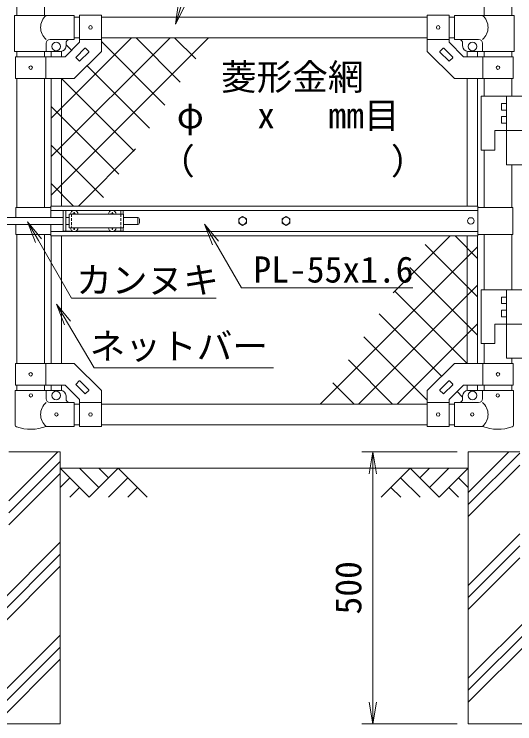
# Model space of a CAD drawing. Units: millimetres, scale not verified. Extents: x -4200 to 4200, y -2970 to 2970.
# Drawn here: x -2504 to -1584, y -639 to 667 of the extents above; entities that cross this region are included whole.
import ezdxf
from ezdxf.enums import TextEntityAlignment as Align

# ---------------------------------------------------------------- set-up
doc = ezdxf.new("R2010")
doc.units = ezdxf.units.MM
doc.header["$LTSCALE"] = 20
doc.linetypes.add('USER2', pattern=[0.375, 0.25, -0.125])
for name, color, linetype, lineweight in [('0-1_D-STR4', 7, 'Continuous', 9), ('0-3_D-STR1', 1, 'Continuous', 18), ('0-4_D-BGD', 7, 'Continuous', 9), ('0-5_D-DCR-HCH', 7, 'Continuous', 9), ('0-6_D-STR3', 3, 'Continuous', 13), ('0-7_D-STR-DIM', 7, 'Continuous', 9), ('0-8_0', 7, 'Continuous', 9), ('0-9_D-STR-TXT', 7, 'Continuous', 9), ('0-A_D-STR2', 7, 'Continuous', 9)]:
    doc.layers.add(name, color=color, linetype=linetype, lineweight=lineweight)
doc.styles.add('ＭＳ ゴシック', font='')
doc.styles.get('ＭＳ ゴシック').set_extended_font_data('MS Gothic')

# ---------------------------------------------------------------- blocks, each defined once
blk = doc.blocks.new('_Open')
at = {"layer": '0-8_0'}
blk.add_line((-20, 3.33), (0, 0), dxfattribs=at)
blk.add_lwpolyline([(-20, -3.33), (0, 0), (-20, 0)], dxfattribs=at)
blk = doc.blocks.new('MLeader2')
at = {"layer": '0-8_0'}
blk.add_line((-2139.66, 242.72), (-2153.87, 280.7), dxfattribs=at)
for points in [[(-2128.11, 249.38), (-2153.87, 280.7), (-2133.89, 246.05)], [(-2133.89, 246.05), (-2086.32, 163.55), (-1778.4, 163.55), (-1771.2, 163.55)]]:
    blk.add_lwpolyline(points, dxfattribs=at)
blk = doc.blocks.new('MLeader11')
at = {"layer": '0-8_0'}
blk.add_line((-2465.1, 246.89), (-2479.28, 284.88), dxfattribs=at)
for points in [[(-2453.54, 253.54), (-2479.28, 284.88), (-2459.32, 250.22)], [(-2459.32, 250.22), (-2398.39, 144.42), (-2139.6, 144.42), (-2132.4, 144.42)]]:
    blk.add_lwpolyline(points, dxfattribs=at)
blk = doc.blocks.new('MLeader12')
at = {"layer": '0-8_0'}
blk.add_line((-2411.63, 95.42), (-2426.3, 133.22), dxfattribs=at)
for points in [[(-2400.16, 102.22), (-2426.3, 133.22), (-2405.9, 98.82)], [(-2405.9, 98.82), (-2356.74, 15.92), (-2034.63, 15.92), (-2027.43, 15.92)]]:
    blk.add_lwpolyline(points, dxfattribs=at)

msp = doc.modelspace()

# ---------------------------------------------------------------- linework, layer by layer
at = {"layer": '0-1_D-STR4'}
for p, q in [((-2514.07, -138.63), (-2419.32, -138.63)), ((-2419.32, -138.63), (-2419.32, -638.63)), ((-1669.32, -138.63), (-1669.32, -638.63)), ((-1574.57, -138.63), (-1669.32, -138.63)), ((-2669.32, -638.63), (-2419.32, -638.63)), ((-1419.32, -638.63), (-1669.32, -638.63))]:
    msp.add_line(p, q, dxfattribs=at)
at = {"layer": '0-3_D-STR1'}
for p, q in [((-2499.07, 1100.37), (-2499.07, 664.37)), ((-2448.27, 1100.37), (-2448.27, 664.37)), ((-1639.87, 1100.37), (-1639.87, 664.37)), ((-1589.07, 1100.37), (-1589.07, 664.37)), ((-2393.67, 661.37), (-2383.67, 661.37)), ((-2343.67, 661.37), (-1744.47, 661.37)), ((-1704.47, 661.37), (-1694.47, 661.37)), ((-2393.67, 623.37), (-2383.67, 623.37)), ((-2343.67, 623.37), (-1744.47, 623.37)), ((-1704.47, 623.37), (-1694.47, 623.37)), ((-2499.07, 598.37), (-2499.07, 588.37)), ((-2448.27, 598.37), (-2448.27, 588.37)), ((-2436.17, 598.37), (-2436.17, 588.37)), ((-2417.17, 598.37), (-2417.17, 588.37)), ((-1670.97, 598.37), (-1670.97, 588.37)), ((-1651.97, 598.37), (-1651.97, 588.37)), ((-1639.87, 598.37), (-1639.87, 588.37)), ((-1589.07, 598.37), (-1589.07, 588.37)), ((-2499.07, 548.37), (-2499.07, 311.37)), ((-2448.27, 548.37), (-2448.27, 311.37)), ((-2436.17, 548.37), (-2436.17, 313.87)), ((-2417.17, 548.37), (-2417.17, 313.87)), ((-1670.97, 548.37), (-1670.97, 313.87)), ((-1651.97, 548.37), (-1651.97, 313.87)), ((-1639.87, 548.37), (-1639.87, 515.87)), ((-1589.07, 548.37), (-1589.07, 515.87)), ((-1639.87, 416.87), (-1639.87, 311.37)), ((-1589.07, 389.87), (-1589.07, 311.37)), ((-2499.07, 261.37), (-2499.07, 24.37)), ((-2448.27, 261.37), (-2448.27, 24.37)), ((-1639.87, 261.37), (-1639.87, 159.77)), ((-1589.07, 261.37), (-1589.07, 159.77)), ((-2436.17, 258.87), (-2436.17, 24.37)), ((-2417.17, 258.87), (-2417.17, 24.37)), ((-1670.97, 258.87), (-1670.97, 24.37)), ((-1651.97, 258.87), (-1651.97, 24.37)), ((-1639.87, 60.77), (-1639.87, 24.37)), ((-1589.07, 33.77), (-1589.07, 24.37)), ((-2499.07, -15.63), (-2499.07, -25.63)), ((-2448.27, -15.63), (-2448.27, -25.63)), ((-2436.17, -15.63), (-2436.17, -25.63)), ((-2417.17, -15.63), (-2417.17, -25.75)), ((-1670.97, -15.63), (-1670.97, -25.75)), ((-1651.97, -15.63), (-1651.97, -25.63)), ((-1639.87, -15.63), (-1639.87, -25.63)), ((-1589.07, -15.63), (-1589.07, -25.63)), ((-2393.67, -50.63), (-2383.67, -50.63)), ((-2343.67, -50.63), (-1744.47, -50.63)), ((-1704.47, -50.63), (-1694.47, -50.63)), ((-2393.67, -88.63), (-2383.67, -88.63)), ((-2343.67, -88.63), (-1744.47, -88.63)), ((-1704.47, -88.63), (-1694.47, -88.63))]:
    msp.add_line(p, q, dxfattribs=at)
at = {"layer": '0-4_D-BGD'}
msp.add_line((-1669.32, -168.63), (-2419.32, -168.63), dxfattribs=at)
at = {"layer": '0-5_D-DCR-HCH'}
for p, q in [((-2514.07, -228.69), (-2424.01, -138.63)), ((-1669.32, -213.23), (-1594.72, -138.63)), ((-1669.32, -235.33), (-1574.57, -140.58)), ((-2514.07, -250.79), (-2419.32, -156.04)), ((-2366.11, -221.84), (-2419.32, -168.63)), ((-2348.37, -204.11), (-2383.85, -168.63)), ((-2312.9, -168.63), (-2366.11, -221.84)), ((-2330.64, -186.37), (-2348.37, -168.63)), ((-2312.9, -168.63), (-2259.69, -221.84)), ((-1775.75, -168.63), (-1828.96, -221.84)), ((-1775.75, -168.63), (-1722.53, -221.84)), ((-1758.01, -186.37), (-1740.27, -168.63)), ((-1740.27, -204.11), (-1704.8, -168.63)), ((-1722.53, -221.84), (-1669.32, -168.63)), ((-1669.32, -257.43), (-1574.57, -162.68)), ((-2514.07, -272.89), (-2419.32, -178.14)), ((-2401.58, -186.37), (-2419.32, -204.03)), ((-2295.16, -186.37), (-2330.8, -221.84)), ((-1793.48, -186.37), (-1757.85, -221.84)), ((-1687.06, -186.37), (-1669.32, -204.03)), ((-2383.85, -204.11), (-2401.67, -221.84)), ((-2277.42, -204.11), (-2295.24, -221.84)), ((-1811.22, -204.11), (-1793.4, -221.84)), ((-1704.8, -204.11), (-1686.98, -221.84)), ((-1669.32, -383.94), (-1574.57, -289.19)), ((-2669.32, -554.65), (-2419.32, -304.65)), ((-1669.32, -554.65), (-1419.32, -304.65)), ((-1669.32, -406.04), (-1574.57, -311.29)), ((-2669.32, -576.75), (-2419.32, -326.75)), ((-1669.32, -576.75), (-1419.32, -326.75)), ((-1669.32, -428.14), (-1574.57, -333.39)), ((-2669.32, -598.84), (-2419.32, -348.84)), ((-1669.32, -598.84), (-1419.32, -348.84)), ((-2582.6, -638.63), (-2419.32, -475.36)), ((-2560.5, -638.63), (-2419.32, -497.46)), ((-2538.4, -638.63), (-2419.32, -519.55))]:
    msp.add_line(p, q, dxfattribs=at)
at = {"layer": '0-6_D-STR3'}
for p, q in [((-2393.67, 664.37), (-2503.62, 664.37)), ((-2503.62, 664.37), (-2503.62, 598.37)), ((-2393.67, 620.37), (-2393.67, 664.37)), ((-2383.67, 664.62), (-2383.67, 614.94)), ((-2383.67, 664.62), (-2343.67, 664.62)), ((-2343.67, 664.62), (-2343.67, 598.37)), ((-1744.47, 664.62), (-1744.47, 598.37)), ((-1704.47, 664.62), (-1744.47, 664.62)), ((-1704.47, 664.62), (-1704.47, 614.94)), ((-1694.47, 664.37), (-1584.52, 664.37)), ((-1694.47, 620.37), (-1694.47, 664.37)), ((-1584.52, 664.37), (-1584.52, 598.37)), ((-2393.67, 620.37), (-2438.12, 620.37)), ((-2410.24, 588.37), (-2383.67, 614.94)), ((-2383.67, 620.12), (-2343.67, 620.12)), ((-1704.47, 620.12), (-1744.47, 620.12)), ((-1677.9, 588.37), (-1704.47, 614.94)), ((-1694.47, 620.37), (-1650.02, 620.37)), ((-2445.12, 598.37), (-2445.12, 613.37)), ((-2408.67, 608.37), (-2408.67, 613.37)), ((-2390.34, 587.77), (-2374.08, 604.03)), ((-2372.66, 604.03), (-2367, 598.38)), ((-1715.48, 604.03), (-1721.14, 598.38)), ((-1697.8, 587.77), (-1714.07, 604.03)), ((-1679.47, 608.37), (-1679.47, 613.37)), ((-1643.02, 598.37), (-1643.02, 613.37)), ((-2503.62, 598.37), (-2418.67, 598.37)), ((-2501.37, 588.37), (-2410.24, 588.37)), ((-2501.37, 588.37), (-2501.37, 548.37)), ((-2445.97, 588.37), (-2445.97, 548.37)), ((-2383.27, 580.7), (-2367, 596.96)), ((-1704.88, 580.7), (-1721.14, 596.96)), ((-1586.77, 588.37), (-1677.9, 588.37)), ((-1584.52, 598.37), (-1669.47, 598.37)), ((-1642.17, 588.37), (-1642.17, 548.37)), ((-1586.77, 588.37), (-1586.77, 548.37)), ((-2390.34, 586.36), (-2384.68, 580.7)), ((-1697.8, 586.36), (-1703.46, 580.7)), ((-1564.57, 515.87), (-1645.57, 515.87)), ((-1645.57, 515.87), (-1645.57, 416.87)), ((-1598.57, 515.87), (-1598.57, 389.87)), ((-1608.07, 502.37), (-1608.07, 490.37)), ((-1598.57, 502.37), (-1608.07, 502.37)), ((-1598.57, 490.37), (-1608.07, 490.37)), ((-1608.07, 478.37), (-1608.07, 466.37)), ((-1598.57, 478.37), (-1608.07, 478.37)), ((-1598.57, 466.37), (-1608.07, 466.37)), ((-1542.57, 452.87), (-1620.57, 452.87)), ((-1620.57, 452.87), (-1620.57, 416.87)), ((-1620.57, 416.87), (-1645.57, 416.87)), ((-1507.57, 389.87), (-1598.57, 389.87)), ((-2436.57, 313.87), (-1651.57, 313.87)), ((-2436.57, 313.87), (-2436.57, 292.87)), ((-1651.57, 313.87), (-1651.57, 258.87)), ((-2501.17, 311.37), (-2501.17, 292.87)), ((-2436.57, 311.37), (-2501.17, 311.37)), ((-2436.57, 305.87), (-1651.57, 305.87)), ((-2413.67, 305.37), (-2413.67, 267.37)), ((-2413.67, 305.37), (-2396.27, 305.37)), ((-2409.17, 305.37), (-2409.17, 267.37)), ((-2394.07, 302.02), (-2394.09, 300.72)), ((-2394.07, 302.02), (-2393.28, 302.02)), ((-2393.28, 302.02), (-2393.25, 300.72)), ((-2391.07, 305.37), (-2326.27, 305.37)), ((-2324.07, 302.02), (-2324.09, 300.72)), ((-2324.07, 302.02), (-2323.28, 302.02)), ((-2323.28, 302.02), (-2323.25, 300.72)), ((-2321.07, 305.37), (-2303.67, 305.37)), ((-2308.17, 305.37), (-2308.17, 298.87)), ((-2303.67, 305.37), (-2303.67, 298.87)), ((-1651.57, 311.37), (-1587.47, 311.37)), ((-1587.47, 311.37), (-1587.47, 261.37)), ((-2542.02, 292.87), (-2413.67, 292.87)), ((-2409.17, 292.87), (-2403.17, 292.87)), ((-2403.17, 298.87), (-2403.17, 273.87)), ((-2403.17, 298.87), (-2303.17, 298.87)), ((-2395.53, 299.29), (-2396.82, 299.26)), ((-2396.82, 299.26), (-2396.82, 298.87)), ((-2325.53, 299.29), (-2326.82, 299.26)), ((-2326.82, 299.26), (-2326.82, 298.87)), ((-2321.82, 299.29), (-2320.52, 299.26)), ((-2320.52, 299.26), (-2320.52, 298.87)), ((-2303.17, 298.87), (-2303.17, 273.87)), ((-2303.17, 292.87), (-2276.67, 292.87)), ((-2276.67, 292.87), (-2276.67, 279.87)), ((-2273.67, 289.87), (-2273.67, 282.87)), ((-2542.02, 279.87), (-2413.67, 279.87)), ((-2501.17, 279.87), (-2501.17, 261.37)), ((-2436.57, 279.87), (-2436.57, 258.87)), ((-2409.17, 279.87), (-2403.17, 279.87)), ((-2303.17, 279.87), (-2276.67, 279.87)), ((-2436.57, 261.37), (-2501.17, 261.37)), ((-2436.57, 266.87), (-1651.57, 266.87)), ((-2413.67, 267.37), (-2396.27, 267.37)), ((-2403.17, 273.87), (-2303.17, 273.87)), ((-2396.82, 273.47), (-2396.82, 273.87)), ((-2395.53, 273.45), (-2396.82, 273.47)), ((-2394.07, 270.72), (-2394.09, 272.01)), ((-2394.07, 270.72), (-2393.28, 270.72)), ((-2393.28, 270.72), (-2393.25, 272.01)), ((-2391.82, 273.45), (-2390.52, 273.47)), ((-2391.07, 267.37), (-2326.27, 267.37)), ((-2390.52, 273.47), (-2390.52, 273.87)), ((-2326.82, 273.47), (-2326.82, 273.87)), ((-2325.53, 273.45), (-2326.82, 273.47)), ((-2324.07, 270.72), (-2324.09, 272.01)), ((-2324.07, 270.72), (-2323.28, 270.72)), ((-2323.28, 270.72), (-2323.25, 272.01)), ((-2321.82, 273.45), (-2320.52, 273.47)), ((-2321.07, 267.37), (-2303.67, 267.37)), ((-2320.52, 273.47), (-2320.52, 273.87)), ((-2308.17, 273.87), (-2308.17, 267.37)), ((-2303.67, 273.87), (-2303.67, 267.37)), ((-1651.57, 261.37), (-1587.47, 261.37)), ((-2436.57, 258.87), (-1651.57, 258.87)), ((-1564.57, 159.77), (-1645.57, 159.77)), ((-1645.57, 159.77), (-1645.57, 60.77)), ((-1598.57, 159.77), (-1598.57, 33.77)), ((-1608.07, 146.27), (-1608.07, 134.27)), ((-1598.57, 146.27), (-1608.07, 146.27)), ((-1598.57, 134.27), (-1608.07, 134.27)), ((-1608.07, 122.27), (-1608.07, 110.27)), ((-1598.57, 122.27), (-1608.07, 122.27)), ((-1598.57, 110.27), (-1608.07, 110.27)), ((-1542.57, 96.77), (-1620.57, 96.77)), ((-1620.57, 96.77), (-1620.57, 60.77)), ((-1620.57, 60.77), (-1645.57, 60.77)), ((-1507.57, 33.77), (-1598.57, 33.77)), ((-2501.37, -15.63), (-2501.37, 24.37)), ((-2445.97, -15.63), (-2445.97, 24.37)), ((-1642.17, -15.63), (-1642.17, 24.37)), ((-1586.77, -15.63), (-1586.77, 24.37)), ((-2390.34, -13.62), (-2384.68, -7.97)), ((-2383.27, -7.97), (-2367, -24.23)), ((-1704.88, -7.97), (-1721.14, -24.23)), ((-1697.8, -13.62), (-1703.46, -7.97)), ((-2502.22, -25.63), (-2445.12, -25.63)), ((-2502.22, -25.63), (-2502.22, -89.33)), ((-2501.37, -15.63), (-2410.24, -15.63)), ((-2445.12, -25.63), (-2445.12, -40.63)), ((-2445.12, -25.63), (-2418.67, -25.63)), ((-2410.24, -15.63), (-2383.67, -42.2)), ((-2390.34, -15.04), (-2374.08, -31.3)), ((-2372.66, -31.3), (-2367, -25.64)), ((-2343.67, -91.88), (-2343.67, -25.63)), ((-1744.47, -91.88), (-1744.47, -25.63)), ((-1715.48, -31.3), (-1721.14, -25.64)), ((-1697.8, -15.04), (-1714.07, -31.3)), ((-1677.9, -15.63), (-1704.47, -42.2)), ((-1586.77, -15.63), (-1677.9, -15.63)), ((-1643.02, -25.63), (-1669.47, -25.63)), ((-1585.92, -25.63), (-1643.02, -25.63)), ((-1643.02, -25.63), (-1643.02, -40.63)), ((-1585.92, -25.63), (-1585.92, -89.33)), ((-2408.67, -40.63), (-2408.67, -35.63)), ((-1679.47, -40.63), (-1679.47, -35.63)), ((-2393.67, -47.63), (-2438.12, -47.63)), ((-2393.67, -91.63), (-2393.67, -47.63)), ((-2383.67, -91.88), (-2383.67, -42.2)), ((-2383.67, -47.38), (-2343.67, -47.38)), ((-1704.47, -47.38), (-1744.47, -47.38)), ((-1704.47, -91.88), (-1704.47, -42.2)), ((-1694.47, -47.63), (-1650.02, -47.63)), ((-1694.47, -91.63), (-1694.47, -47.63)), ((-2393.67, -91.63), (-2445.12, -91.63)), ((-2383.67, -91.88), (-2343.67, -91.88)), ((-1704.47, -91.88), (-1744.47, -91.88)), ((-1694.47, -91.63), (-1643.02, -91.63))]:
    msp.add_line(p, q, dxfattribs=at)
at = {"layer": '0-6_D-STR3', "linetype": 'USER2'}
for p, q in [((-2398.67, 298.87), (-2398.67, 273.87)), ((-2307.67, 298.87), (-2307.67, 273.87))]:
    msp.add_line(p, q, dxfattribs=at)
at = {"layer": '0-6_D-STR3'}
for points in [[(-2501.37, 548.37), (-2393.67, 548.37), (-2343.67, 598.37)], [(-1586.77, 548.37), (-1694.47, 548.37), (-1744.47, 598.37)], [(-2391.82, 299.29), (-2390.52, 299.26), (-2390.52, 298.87)], [(-2501.37, 24.37), (-2393.67, 24.37), (-2343.67, -25.63)], [(-1586.77, 24.37), (-1694.47, 24.37), (-1744.47, -25.63)]]:
    msp.add_lwpolyline(points, dxfattribs=at)
for points in [[(-2084.07, 294.47), (-2091.09, 290.42), (-2091.09, 282.32), (-2084.07, 278.27), (-2077.06, 282.32), (-2077.06, 290.42)], [(-2004.07, 294.47), (-2011.09, 290.42), (-2011.09, 282.32), (-2004.07, 278.27), (-1997.06, 282.32), (-1997.06, 290.42)]]:
    msp.add_lwpolyline(points, close=True, dxfattribs=at)
for centre, radius in [((-2363.67, 642.37), 3.25), ((-1724.47, 642.37), 3.25), ((-2426.67, 607.37), 8), ((-1661.47, 607.37), 8), ((-2473.67, 568.37), 3.25), ((-1614.47, 568.37), 3.25), ((-2084.07, 286.37), 7.03), ((-2004.07, 286.37), 7.03), ((-1664.47, 286.37), 6), ((-2473.67, 4.37), 3.25), ((-1614.47, 4.37), 3.25), ((-2473.27, -34.63), 3), ((-2426.67, -34.63), 8), ((-1661.47, -34.63), 8), ((-1614.87, -34.63), 3), ((-2426.27, -69.63), 3), ((-2363.67, -69.63), 3.25), ((-1724.47, -69.63), 3.25), ((-1661.87, -69.63), 3)]:
    msp.add_circle(centre, radius, dxfattribs=at)
for centre, radius, start, end in [((-2426.93, 642.37), 28.55, 129.59418, 230.40582), ((-1661.22, 642.37), 28.55, 309.59418, 50.40582), ((-2438.12, 613.37), 7, 90, 180), ((-2401.67, 613.37), 7, 90, 180), ((-1686.47, 613.37), 7, 0, 90), ((-1650.02, 613.37), 7, 0, 90), ((-2418.67, 608.37), 10, 270, 0), ((-2373.37, 603.33), 1, 45, 135), ((-1714.78, 603.33), 1, 45, 135), ((-1669.47, 608.37), 10, 180, 270), ((-2389.63, 587.06), 1, 135, 225), ((-2367.71, 597.67), 1, 315, 45), ((-1720.43, 597.67), 1, 135, 225), ((-1698.51, 587.06), 1, 315, 45), ((-2383.98, 581.41), 1, 225, 315), ((-1704.17, 581.41), 1, 225, 315), ((-2393.67, 298.87), 7, 0, 180), ((-2395.58, 300.77), 1.49, 270, 0), ((-2391.77, 300.77), 1.49, 180, 270), ((-2323.67, 298.87), 7, 0, 180), ((-2325.58, 300.77), 1.49, 270, 0), ((-2321.77, 300.77), 1.49, 180, 270), ((-2276.67, 289.87), 3, 0, 90), ((-2276.67, 282.87), 3, 270, 0), ((-2393.67, 273.87), 7, 180, 0), ((-2395.58, 271.96), 1.49, 0, 90), ((-2391.77, 271.96), 1.49, 90, 180), ((-2323.67, 273.87), 7, 180, 0), ((-2325.58, 271.96), 1.49, 0, 90), ((-2321.77, 271.96), 1.49, 90, 180), ((-2383.98, -8.67), 1, 45, 135), ((-1704.17, -8.67), 1, 45, 135), ((-2418.67, -35.63), 10, 0, 90), ((-2389.63, -14.33), 1, 135, 225), ((-2367.71, -24.94), 1, 315, 45), ((-1720.43, -24.94), 1, 135, 225), ((-1698.51, -14.33), 1, 315, 45), ((-1669.47, -35.63), 10, 90, 180), ((-2373.37, -30.59), 1, 225, 315), ((-1714.78, -30.59), 1, 225, 315), ((-2426.93, -69.63), 28.55, 129.59418, 230.40582), ((-2438.12, -40.63), 7, 180, 270), ((-2401.67, -40.63), 7, 180, 270), ((-1686.47, -40.63), 7, 270, 0), ((-1650.02, -40.63), 7, 270, 0), ((-1661.22, -69.63), 28.55, 309.59418, 50.40582), ((-2498.92, -89.33), 3.3, 180, 250.77949), ((-1589.22, -89.33), 3.3, 289.22051, 0), ((-2473.67, -16.9), 80, 250.77949, 290.9084), ((-1614.47, -16.9), 80, 249.0916, 289.22051)]:
    msp.add_arc(centre, radius, start, end, dxfattribs=at)
at = {"layer": '0-7_D-STR-DIM'}
for p, q in [((-1689.32, -138.63), (-1864.54, -138.63)), ((-1844.54, -178.63), (-1844.54, -598.63)), ((-1689.32, -638.63), (-1864.54, -638.63))]:
    msp.add_line(p, q, dxfattribs=at)
at = {"layer": '0-9_D-STR-TXT'}
msp.add_lwpolyline([(-1649.26, 797.04), (-2161.32, 797.04), (-2206.68, 650.08)], dxfattribs=at)
at = {"layer": '0-A_D-STR2'}
for p, q in [((-2436.17, 475.38), (-2288.18, 623.37)), ((-2436.17, 404.67), (-2217.47, 623.37)), ((-2436.17, 333.96), (-2146.76, 623.37)), ((-2226.86, 499.49), (-2343.67, 616.3)), ((-2198.59, 541.93), (-2280.02, 623.37)), ((-2170.31, 584.36), (-2209.31, 623.37)), ((-2398.34, 600.26), (-2408.67, 610.59)), ((-2255.13, 457.06), (-2370.06, 571.98)), ((-2283.41, 414.62), (-2417.16, 548.37)), ((-2311.68, 372.19), (-2436.17, 496.67)), ((-2339.96, 329.75), (-2436.17, 425.96)), ((-2385.55, 313.87), (-2280.64, 418.78)), ((-2394.79, 313.87), (-2436.17, 355.25)), ((-1702.59, 258.87), (-1807.5, 153.96)), ((-1693.36, 258.87), (-1651.97, 217.48)), ((-1651.97, 238.78), (-1941.38, -50.63)), ((-1748.18, 242.99), (-1651.97, 146.77)), ((-1776.46, 200.55), (-1651.97, 76.06)), ((-1651.97, 168.07), (-1870.67, -50.63)), ((-1804.73, 158.11), (-1670.99, 24.37)), ((-1833.01, 115.68), (-1718.09, 0.75)), ((-1651.97, 97.36), (-1799.96, -50.63)), ((-1861.28, 73.24), (-1744.47, -43.57)), ((-1889.56, 30.81), (-1808.12, -50.63)), ((-1917.83, -11.63), (-1878.83, -50.63)), ((-1689.8, -27.53), (-1679.47, -37.86))]:
    msp.add_line(p, q, dxfattribs=at)

# ---------------------------------------------------------------- block references
at = {"layer": '0-7_D-STR-DIM', "xscale": 2, "yscale": 2}
for p, rotation in [((-1844.54, -138.63), 90), ((-1844.54, -638.63), 270)]:
    msp.add_blockref('_Open', p, dxfattribs=dict(at, rotation=rotation))
at = {"layer": '0-8_0'}
for name in ['MLeader11', 'MLeader2', 'MLeader12']:
    msp.add_blockref(name, (0, 0), dxfattribs=at)
at = {"layer": '0-9_D-STR-TXT', "xscale": 2, "yscale": 2, "rotation": 252.84683}
msp.add_blockref('_Open', (-2207.27, 648.17), dxfattribs=at)

# ---------------------------------------------------------------- texts
at = {"layer": '0-7_D-STR-DIM', "style": 'ＭＳ ゴシック'}
msp.add_text('500', height=48.09, rotation=90, dxfattribs=at).set_placement((-1851.29, -437.51), align=Align.BOTTOM_LEFT)
at = {"layer": '0-9_D-STR-TXT', "style": 'ＭＳ ゴシック'}
for s, p in [('菱形金網', (-2123.82, 512.81)), ('φ   x   mm目', (-2205.04, 442.38)), ('（\u3000\u3000   \u3000\u3000）', (-2237.52, 357.91)), ('PL-55x1.6', (-2064.23, 158.6)), ('カンヌキ', (-2390.08, 139.16)), ('ネットバー', (-2365.27, 17.53))]:
    msp.add_text(s, height=48.09, dxfattribs=at).set_placement(p, align=Align.BOTTOM_LEFT)

doc.saveas('drawing.dxf')
